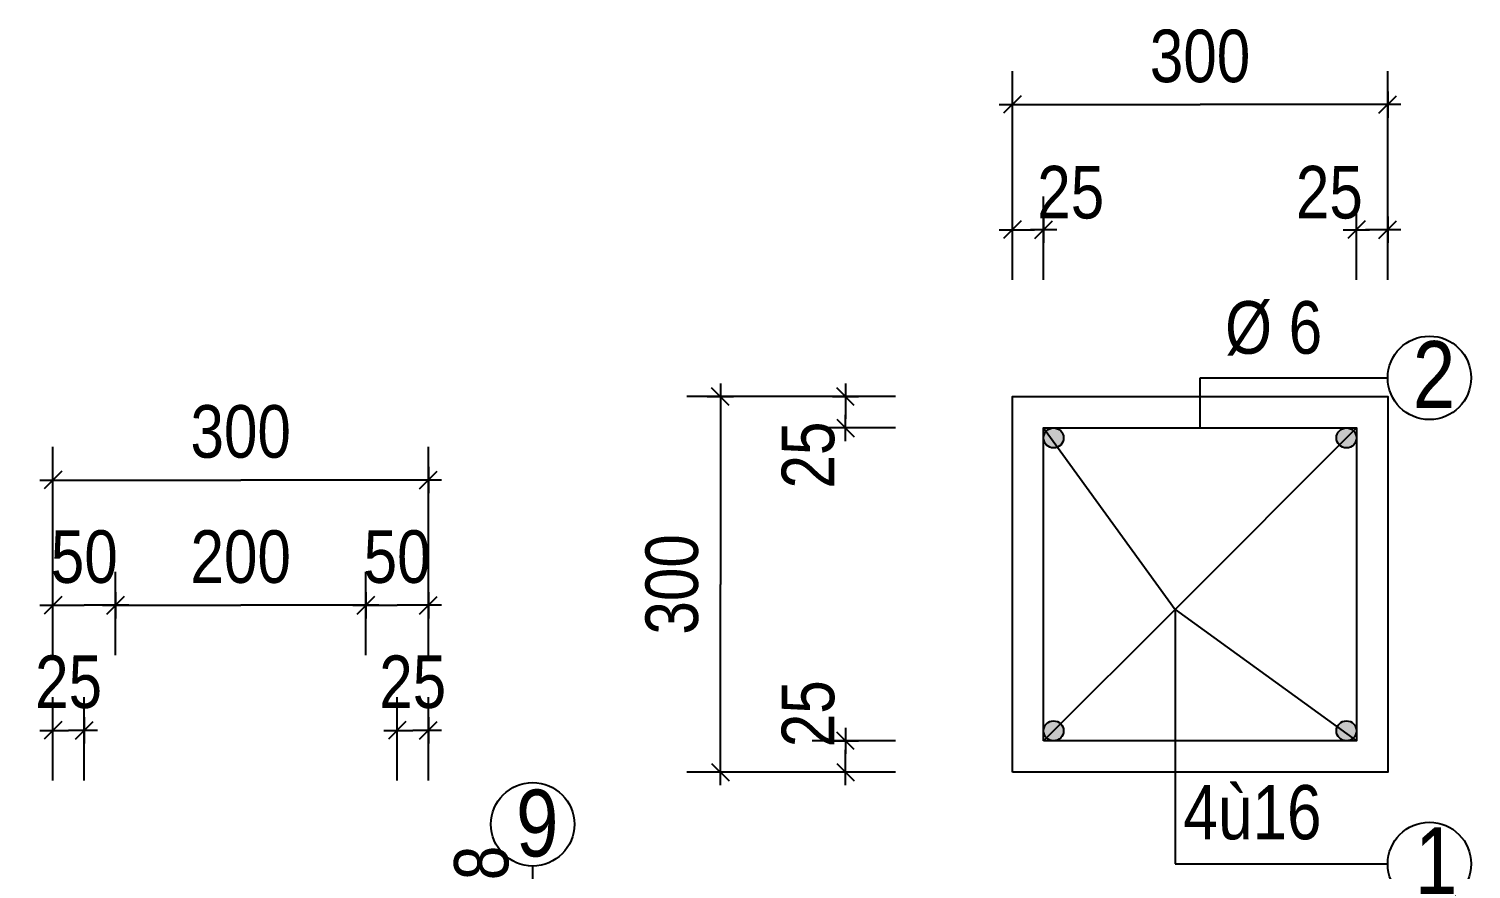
# Model space of a CAD drawing. Extents: x 5709 to 16525, y 860 to 5891.
# Drawn here: x 9621 to 11350, y 4884 to 5891 of the extents above; entities that cross this region are included whole.
import ezdxf
from ezdxf.enums import TextEntityAlignment as Align

# ---------------------------------------------------------------- set-up
doc = ezdxf.new("R2010")
doc.units = 0
doc.header["$LTSCALE"] = 63.492063
doc.header["$MEASUREMENT"] = 0
for name, color, linetype in [('BORDER', 3, 'CONTINUOUS'), ('DIM', 1, 'CONTINUOUS'), ('NOTE', 1, 'CONTINUOUS'), ('STEEL', 4, 'CONTINUOUS'), ('TEXT', 2, 'CONTINUOUS')]:
    doc.layers.add(name, color=color, linetype=linetype)
doc.styles.add('ARIAL', font='', dxfattribs={"width": 0.75})
doc.styles.get('ARIAL').set_extended_font_data('RD Arial Narrow E')
doc.dimstyles.new('DIM11', dxfattribs={"dimtxt": 63, "dimasz": 10.5, "dimexe": 40, "dimexo": 40, "dimgap": 7.875, "dimtad": 1, "dimdec": 0, "dimzin": 0, "dimdsep": 46, "dimtxsty": 'ARIAL', "dimblk": 'GACHCHEO', "dimcen": 0.09, "dimclre": 1, "dimclrt": 2, "dimadec": 0, "dimazin": 0, "dimtfac": 1, "dimtdec": 4, "dimtmove": 0, "dimatfit": 0, "dimldrblk": 'GACHCHEO', "dimfxl": 1, "dimtolj": 1, "dimtzin": 0, "dimarcsym": 0})

# ---------------------------------------------------------------- blocks, each defined once
blk = doc.blocks.new('GACHCHEO')
at = {"layer": 'DIM'}
for p, q in [((1.5, 0), (-1.5, 0)), ((0, 1.5), (0, -1.5))]:
    blk.add_line(p, q, dxfattribs=at)
at = {"layer": 'DIM', "color": 3}
blk.add_line((-1, -1), (1, 1), dxfattribs=at)
blk = doc.blocks.new('*V33')
at = {"layer": 'DIM', "color": 1, "transparency": 16777216}
for p, q in [((10800, 4860), (10800, 4660)), ((11250, 4860), (11250, 4660)), ((10800, 4700), (11025, 4700)), ((11250, 4700), (11025, 4700))]:
    blk.add_line(p, q, dxfattribs=at)
at = {"layer": 'DIM', "color": 1, "transparency": 16777216, "xscale": 10.5, "yscale": 10.5, "rotation": 180}
blk.add_blockref('GACHCHEO', (10800, 4700), dxfattribs=at)
at = {"layer": 'DIM', "color": 1, "transparency": 16777216, "xscale": 10.5, "yscale": 10.5}
blk.add_blockref('GACHCHEO', (11250, 4700), dxfattribs=at)
at = {"layer": 'DIM', "color": 2, "transparency": 16777216, "style": 'ARIAL'}
blk.add_text('300', height=63, dxfattribs=at).set_placement((11025, 4707.9), align=Align.BOTTOM_CENTER)
blk = doc.blocks.new('*V34')
at = {"layer": 'DIM', "color": 1, "transparency": 16777216}
for p, q in [((10800, 5590), (10800, 5840)), ((11250, 5590), (11250, 5840)), ((10800, 5800), (11025, 5800)), ((11250, 5800), (11025, 5800))]:
    blk.add_line(p, q, dxfattribs=at)
at = {"layer": 'DIM', "color": 1, "transparency": 16777216, "xscale": 10.5, "yscale": 10.5, "rotation": 180}
blk.add_blockref('GACHCHEO', (10800, 5800), dxfattribs=at)
at = {"layer": 'DIM', "color": 1, "transparency": 16777216, "xscale": 10.5, "yscale": 10.5}
blk.add_blockref('GACHCHEO', (11250, 5800), dxfattribs=at)
at = {"layer": 'DIM', "color": 2, "transparency": 16777216, "style": 'ARIAL'}
blk.add_text('300', height=63, dxfattribs=at).set_placement((11025, 5807.9), align=Align.BOTTOM_CENTER)
blk = doc.blocks.new('*V37')
at = {"layer": 'DIM', "color": 1, "transparency": 16777216}
for p, q in [((10800, 5590), (10800, 5690)), ((10837.5, 5590), (10837.5, 5690)), ((10800, 5650), (10826.7, 5650))]:
    blk.add_line(p, q, dxfattribs=at)
at = {"layer": 'DIM', "color": 1, "transparency": 16777216, "xscale": 10.5, "yscale": 10.5, "rotation": 180}
blk.add_blockref('GACHCHEO', (10800, 5650), dxfattribs=at)
at = {"layer": 'DIM', "color": 1, "transparency": 16777216, "xscale": 10.5, "yscale": 10.5}
blk.add_blockref('GACHCHEO', (10837.5, 5650), dxfattribs=at)
at = {"layer": 'DIM', "color": 2, "transparency": 16777216, "style": 'ARIAL'}
blk.add_text('25', height=63, dxfattribs=at).set_placement((10870, 5695), align=Align.MIDDLE_CENTER)
blk = doc.blocks.new('*V38')
at = {"layer": 'DIM', "color": 1, "transparency": 16777216}
for p, q in [((11212.5, 5590), (11212.5, 5690)), ((11250, 5590), (11250, 5690)), ((11250, 5650), (11223.3, 5650))]:
    blk.add_line(p, q, dxfattribs=at)
at = {"layer": 'DIM', "color": 1, "transparency": 16777216, "xscale": 10.5, "yscale": 10.5, "rotation": 180}
blk.add_blockref('GACHCHEO', (11212.5, 5650), dxfattribs=at)
at = {"layer": 'DIM', "color": 1, "transparency": 16777216, "xscale": 10.5, "yscale": 10.5}
blk.add_blockref('GACHCHEO', (11250, 5650), dxfattribs=at)
at = {"layer": 'DIM', "color": 2, "transparency": 16777216, "style": 'ARIAL'}
blk.add_text('25', height=63, dxfattribs=at).set_placement((11180, 5695), align=Align.MIDDLE_CENTER)
blk = doc.blocks.new('*V39')
at = {"layer": 'DIM', "color": 1, "transparency": 16777216}
for p, q in [((10660, 5450), (10410, 5450)), ((10450, 5450), (10450, 5225)), ((10450, 5000), (10450, 5225)), ((10660, 5000), (10410, 5000))]:
    blk.add_line(p, q, dxfattribs=at)
at = {"layer": 'DIM', "color": 1, "transparency": 16777216, "xscale": 10.5, "yscale": 10.5}
for p, rotation in [((10450, 5450), 90), ((10450, 5000), 270.0000007345556)]:
    blk.add_blockref('GACHCHEO', p, dxfattribs=dict(at, rotation=rotation))
at = {"layer": 'DIM', "color": 2, "transparency": 16777216, "style": 'ARIAL'}
blk.add_text('300', height=63, rotation=90, dxfattribs=at).set_placement((10442.1, 5225), align=Align.BOTTOM_CENTER)
blk = doc.blocks.new('*V40')
at = {"layer": 'DIM', "color": 1, "transparency": 16777216}
for p, q in [((10660, 5037.5), (10560, 5037.5)), ((10600, 5000), (10600, 5026.7)), ((10660, 5000), (10560, 5000))]:
    blk.add_line(p, q, dxfattribs=at)
at = {"layer": 'DIM', "color": 1, "transparency": 16777216, "xscale": 10.5, "yscale": 10.5}
for p, rotation in [((10600, 5037.5), 90), ((10600, 5000), 270.0000007345556)]:
    blk.add_blockref('GACHCHEO', p, dxfattribs=dict(at, rotation=rotation))
at = {"layer": 'DIM', "color": 2, "transparency": 16777216, "style": 'ARIAL'}
blk.add_text('25', height=63, rotation=90, dxfattribs=at).set_placement((10555, 5070), align=Align.MIDDLE_CENTER)
blk = doc.blocks.new('*V41')
at = {"layer": 'DIM', "color": 1, "transparency": 16777216}
for p, q in [((10660, 5450), (10560, 5450)), ((10600, 5450), (10600, 5423.3)), ((10660, 5412.5), (10560, 5412.5))]:
    blk.add_line(p, q, dxfattribs=at)
at = {"layer": 'DIM', "color": 1, "transparency": 16777216, "xscale": 10.5, "yscale": 10.5}
for p, rotation in [((10600, 5450), 90), ((10600, 5412.5), 270.0000007345556)]:
    blk.add_blockref('GACHCHEO', p, dxfattribs=dict(at, rotation=rotation))
at = {"layer": 'DIM', "color": 2, "transparency": 16777216, "style": 'ARIAL'}
blk.add_text('25', height=63, rotation=90, dxfattribs=at).set_placement((10555, 5380), align=Align.MIDDLE_CENTER)
blk = doc.blocks.new('*V43')
at = {"layer": 'DIM', "color": 1, "transparency": 16777216}
for p, q in [((9650, 4990), (9650, 5090)), ((9687.5, 4990), (9687.5, 5090)), ((9650, 5050), (9668.7, 5050)), ((9687.5, 5050), (9668.7, 5050))]:
    blk.add_line(p, q, dxfattribs=at)
at = {"layer": 'DIM', "color": 1, "transparency": 16777216, "xscale": 10.5, "yscale": 10.5, "rotation": 180}
blk.add_blockref('GACHCHEO', (9650, 5050), dxfattribs=at)
at = {"layer": 'DIM', "color": 1, "transparency": 16777216, "xscale": 10.5, "yscale": 10.5}
blk.add_blockref('GACHCHEO', (9687.5, 5050), dxfattribs=at)
at = {"layer": 'DIM', "color": 2, "transparency": 16777216, "style": 'ARIAL'}
blk.add_text('25', height=63, rotation=360, dxfattribs=at).set_placement((9668.7, 5057.9), align=Align.BOTTOM_CENTER)
blk = doc.blocks.new('*V44')
at = {"layer": 'DIM', "color": 1, "transparency": 16777216}
for p, q in [((10062.5, 4990), (10062.5, 5090)), ((10100, 4990), (10100, 5090)), ((10062.5, 5050), (10081.2, 5050)), ((10100, 5050), (10081.2, 5050))]:
    blk.add_line(p, q, dxfattribs=at)
at = {"layer": 'DIM', "color": 1, "transparency": 16777216, "xscale": 10.5, "yscale": 10.5, "rotation": 180}
blk.add_blockref('GACHCHEO', (10062.5, 5050), dxfattribs=at)
at = {"layer": 'DIM', "color": 1, "transparency": 16777216, "xscale": 10.5, "yscale": 10.5}
blk.add_blockref('GACHCHEO', (10100, 5050), dxfattribs=at)
at = {"layer": 'DIM', "color": 2, "transparency": 16777216, "style": 'ARIAL'}
blk.add_text('25', height=63, dxfattribs=at).set_placement((10081.2, 5057.9), align=Align.BOTTOM_CENTER)
blk = doc.blocks.new('*V45')
at = {"layer": 'DIM', "color": 1, "transparency": 16777216}
for p, q in [((9650, 5140), (9650, 5240)), ((9725, 5140), (9725, 5240)), ((9650, 5200), (9687.5, 5200)), ((9725, 5200), (9687.5, 5200))]:
    blk.add_line(p, q, dxfattribs=at)
at = {"layer": 'DIM', "color": 1, "transparency": 16777216, "xscale": 10.5, "yscale": 10.5, "rotation": 180}
blk.add_blockref('GACHCHEO', (9650, 5200), dxfattribs=at)
at = {"layer": 'DIM', "color": 1, "transparency": 16777216, "xscale": 10.5, "yscale": 10.5}
blk.add_blockref('GACHCHEO', (9725, 5200), dxfattribs=at)
at = {"layer": 'DIM', "color": 2, "transparency": 16777216, "style": 'ARIAL'}
blk.add_text('50', height=63, rotation=360, dxfattribs=at).set_placement((9687.5, 5207.9), align=Align.BOTTOM_CENTER)
blk = doc.blocks.new('*V46')
at = {"layer": 'DIM', "color": 1, "transparency": 16777216}
for p, q in [((9725, 5140), (9725, 5240)), ((10025, 5140), (10025, 5240)), ((9725, 5200), (9875, 5200)), ((10025, 5200), (9875, 5200))]:
    blk.add_line(p, q, dxfattribs=at)
at = {"layer": 'DIM', "color": 1, "transparency": 16777216, "xscale": 10.5, "yscale": 10.5, "rotation": 180}
blk.add_blockref('GACHCHEO', (9725, 5200), dxfattribs=at)
at = {"layer": 'DIM', "color": 1, "transparency": 16777216, "xscale": 10.5, "yscale": 10.5}
blk.add_blockref('GACHCHEO', (10025, 5200), dxfattribs=at)
at = {"layer": 'DIM', "color": 2, "transparency": 16777216, "style": 'ARIAL'}
blk.add_text('200', height=63, dxfattribs=at).set_placement((9875, 5207.9), align=Align.BOTTOM_CENTER)
blk = doc.blocks.new('*V47')
at = {"layer": 'DIM', "color": 1, "transparency": 16777216}
for p, q in [((10025, 5140), (10025, 5240)), ((10100, 5140), (10100, 5240)), ((10025, 5200), (10062.5, 5200)), ((10100, 5200), (10062.5, 5200))]:
    blk.add_line(p, q, dxfattribs=at)
at = {"layer": 'DIM', "color": 1, "transparency": 16777216, "xscale": 10.5, "yscale": 10.5, "rotation": 180}
blk.add_blockref('GACHCHEO', (10025, 5200), dxfattribs=at)
at = {"layer": 'DIM', "color": 1, "transparency": 16777216, "xscale": 10.5, "yscale": 10.5}
blk.add_blockref('GACHCHEO', (10100, 5200), dxfattribs=at)
at = {"layer": 'DIM', "color": 2, "transparency": 16777216, "style": 'ARIAL'}
blk.add_text('50', height=63, dxfattribs=at).set_placement((10062.5, 5207.9), align=Align.BOTTOM_CENTER)
blk = doc.blocks.new('*V48')
at = {"layer": 'DIM', "color": 1, "transparency": 16777216}
for p, q in [((9650, 5140), (9650, 5390)), ((10100, 5140), (10100, 5390)), ((9650, 5350), (9875, 5350)), ((10100, 5350), (9875, 5350))]:
    blk.add_line(p, q, dxfattribs=at)
at = {"layer": 'DIM', "color": 1, "transparency": 16777216, "xscale": 10.5, "yscale": 10.5, "rotation": 180}
blk.add_blockref('GACHCHEO', (9650, 5350), dxfattribs=at)
at = {"layer": 'DIM', "color": 1, "transparency": 16777216, "xscale": 10.5, "yscale": 10.5}
blk.add_blockref('GACHCHEO', (10100, 5350), dxfattribs=at)
at = {"layer": 'DIM', "color": 2, "transparency": 16777216, "style": 'ARIAL'}
blk.add_text('300', height=63, dxfattribs=at).set_placement((9875, 5357.9), align=Align.BOTTOM_CENTER)

msp = doc.modelspace()

# ---------------------------------------------------------------- hatches: boundary and pattern name
at = {"layer": 'STEEL'}
h = msp.add_hatch(color=4, dxfattribs=at)
edge = h.paths.add_edge_path()
edge.add_arc((10849.5, 5400.5), 12, 0, 180)
edge.add_arc((10849.5, 5400.5), 12, 180, 360)
h = msp.add_hatch(color=4, dxfattribs=at)
edge = h.paths.add_edge_path()
edge.add_arc((11200.5, 5400.5), 12, 0, 180)
edge.add_arc((11200.5, 5400.5), 12, 180, 360)
h = msp.add_hatch(color=4, dxfattribs=at)
edge = h.paths.add_edge_path()
edge.add_arc((10849.5, 5049.5), 12, 0, 180)
edge.add_arc((10849.5, 5049.5), 12, 180, 360)
h = msp.add_hatch(color=4, dxfattribs=at)
edge = h.paths.add_edge_path()
edge.add_arc((11200.5, 5049.5), 12, 0, 180)
edge.add_arc((11200.5, 5049.5), 12, 180, 360)

# ---------------------------------------------------------------- linework, layer by layer
at = {"layer": 'BORDER', "color": 3}
msp.add_lwpolyline([(10800, 5000), (10800, 5450), (11250, 5450), (11250, 5000), (10800, 5000)], dxfattribs=at)
at = {"layer": 'NOTE', "color": 1}
for p, q in [((11025, 5412.5), (11025, 5472.5)), ((11025, 5472.5), (11250, 5472.5)), ((10995, 5195), (10995, 4890)), ((10225, 4537.5), (10225, 4887.5)), ((10995, 4890), (11250, 4890))]:
    msp.add_line(p, q, dxfattribs=at)
for centre in [(11300, 5472.5), (10225, 4937.5), (11300, 4890)]:
    msp.add_circle(centre, 50, dxfattribs=at)
at = {"layer": 'STEEL', "color": 4}
msp.add_lwpolyline([(10837.5, 5037.5), (10837.5, 5412.5), (11212.5, 5412.5), (11212.5, 5037.5), (10837.5, 5037.5)], dxfattribs=at)
for centre in [(10849.5, 5400.5), (11200.5, 5400.5), (10849.5, 5049.5), (11200.5, 5049.5)]:
    msp.add_circle(centre, 12, dxfattribs=at)
at = {"layer": 'TEXT', "color": 1}
for p, q in [((10837.5, 5412.5), (10995, 5195)), ((10995, 5195), (11212.5, 5412.5)), ((10837.5, 5037.5), (10995, 5195)), ((10995, 5195), (11212.5, 5037.5))]:
    msp.add_line(p, q, dxfattribs=at)

# ---------------------------------------------------------------- texts
at = {"layer": 'TEXT', "color": 2, "style": 'ARIAL'}
for s, height, p in [(' %%c 6', 63, (11035, 5482.5)), ('2', 80, (11280, 5412.5)), ('9', 80, (10205, 4875)), ('4ù16', 65, (11005, 4900)), ('1', 80, (11282.5, 4830))]:
    msp.add_text(s, height=height, dxfattribs=at).set_placement(p, align=Align.BOTTOM_LEFT)
msp.add_text('250x200x8', height=65, rotation=89.954374, dxfattribs=at).set_placement((10215, 4547.5), align=Align.BOTTOM_LEFT)

# ---------------------------------------------------------------- dimensions: what is measured, and where the dimension line sits
at = {"layer": 'DIM', "color": 1}
for p1, p2, distance, text, picture, middle in [((10800, 5550), (11250, 5550), 250, '300', '*V34', (11025, 5807.875)), ((10700, 5450), (10700, 5000), -250, '300', '*V39', (10442.125, 5225)), ((9650, 5100), (10100, 5100), 250, '300', '*V48', (9875, 5357.875)), ((9725, 5100), (9650, 5100), -100, '50', '*V45', (9687.5, 5207.875)), ((9725, 5100), (10025, 5100), 100, '200', '*V46', (9875, 5207.875)), ((10025, 5100), (10100, 5100), 100, '50', '*V47', (10062.5, 5207.875)), ((9687.5, 4950), (9650, 4950), -100, '25', '*V43', (9668.75, 5057.875)), ((10062.5, 4950), (10100, 4950), 100, '25', '*V44', (10081.25, 5057.875)), ((10800, 4900), (11250, 4900), -200, '300', '*V33', (11025, 4707.875))]:
    dim = msp.add_aligned_dim(p1=p1, p2=p2, distance=distance, text=text, dimstyle='DIM11', dxfattribs=at)
    dim.commit()
    dim.dimension.update_dxf_attribs({"geometry": picture, "text_midpoint": middle})
for base, p1, p2, angle, picture, middle in [((10800, 5650), (10800, 5550), (10837.5, 5550), 0, '*V37', (10870, 5695)), ((10800, 5650), (11212.5, 5550), (11250, 5550), 0, '*V38', (11180, 5695)), ((10600, 5000), (10700, 5450), (10700, 5412.5), 270, '*V41', (10555, 5380)), ((10600, 5000), (10700, 5037.5), (10700, 5000), 270, '*V40', (10555, 5070))]:
    dim = msp.add_linear_dim(base=base, p1=p1, p2=p2, angle=angle, text='25', dimstyle='DIM11', dxfattribs=at)
    dim.commit()
    dim.dimension.update_dxf_attribs({"geometry": picture, "text_midpoint": middle, "dimtype": 161})

doc.saveas('drawing.dxf')
